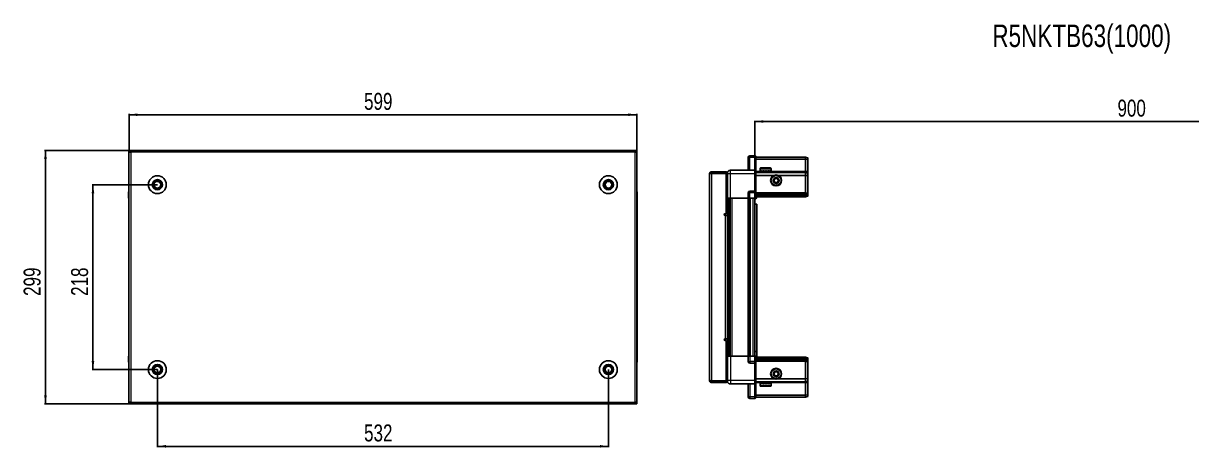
# Model space of a CAD drawing. Header units: millimetres. Extents: x 899 to 3483, y 184 to 1793.
# Drawn here: x 899 to 2277, y 1293 to 1793 of the extents above; entities that cross this region are included whole.
import ezdxf

# ---------------------------------------------------------------- set-up
doc = ezdxf.new("R2010")
doc.units = ezdxf.units.MM
doc.layers.add('FORMAT', color=7, linetype='Continuous')
doc.styles.add('SLDTEXTSTYLE0', font='TXT', dxfattribs={"width": 0.75})
doc.dimstyles.new('SLDDIMSTYLE0', dxfattribs={"dimtxt": 20, "dimasz": 10, "dimexe": 0, "dimexo": 0.0625, "dimgap": 5, "dimtad": 2, "dimdec": 1, "dimrnd": 1e-09, "dimzin": 12, "dimdsep": 46, "dimtxsty": 'SLDTEXTSTYLE0', "dimsah": 1, "dimcen": 0.09, "dimadec": 0, "dimazin": 3, "dimtfac": 1, "dimtofl": 0, "dimtmove": 0, "dimatfit": 3, "dimfxl": 0, "dimfrac": 2, "dimtolj": 1, "dimtzin": 12, "dimarcsym": 0})

# ---------------------------------------------------------------- blocks, each defined once
blk = doc.blocks.new('_D')
at = {"layer": 'FORMAT'}
for p, q in [((1024, 1643.4), (924.5, 1643.4)), ((925.5, 1344.4), (925.5, 1643.4)), ((1024, 1344.4), (924.5, 1344.4))]:
    blk.add_line(p, q, dxfattribs=at)
for points in [[(925.5, 1643.4), (923.9, 1633.4), (927, 1633.4)], [(925.5, 1344.4), (927, 1354.4), (923.9, 1354.4)]]:
    blk.add_solid(points, dxfattribs=at)
at = {"layer": 'FORMAT', "insert": (899.7, 1471.8), "char_height": 20, "attachment_point": 1, "rotation": 90, "style": 'SLDTEXTSTYLE0'}
blk.add_mtext('299', dxfattribs=at)
blk = doc.blocks.new('_D_1')
at = {"layer": 'FORMAT'}
for p, q in [((1024, 1643.4), (1024, 1686.4)), ((1623, 1685.4), (1024, 1685.4)), ((1623, 1643.4), (1623, 1686.4))]:
    blk.add_line(p, q, dxfattribs=at)
for points in [[(1024, 1685.4), (1034, 1683.9), (1034, 1687)], [(1623, 1685.4), (1613, 1687), (1613, 1683.9)]]:
    blk.add_solid(points, dxfattribs=at)
at = {"layer": 'FORMAT', "insert": (1301.3, 1711.2), "char_height": 20, "attachment_point": 1, "style": 'SLDTEXTSTYLE0'}
blk.add_mtext('599', dxfattribs=at)
blk = doc.blocks.new('_D_2')
at = {"layer": 'FORMAT'}
for p, q in [((1057.5, 1384.9), (1057.5, 1293.4)), ((1589.5, 1384.9), (1589.5, 1293.4)), ((1057.5, 1294.4), (1589.5, 1294.4))]:
    blk.add_line(p, q, dxfattribs=at)
for points in [[(1057.5, 1294.4), (1067.5, 1292.9), (1067.5, 1296)], [(1589.5, 1294.4), (1579.5, 1296), (1579.5, 1292.9)]]:
    blk.add_solid(points, dxfattribs=at)
at = {"layer": 'FORMAT', "insert": (1301.3, 1320.2), "char_height": 20, "attachment_point": 1, "style": 'SLDTEXTSTYLE0'}
blk.add_mtext('532', dxfattribs=at)
blk = doc.blocks.new('_D_3')
at = {"layer": 'FORMAT'}
for p, q in [((1057.5, 1602.9), (980.5, 1602.9)), ((981.5, 1602.9), (981.5, 1384.9)), ((1057.5, 1384.9), (980.5, 1384.9))]:
    blk.add_line(p, q, dxfattribs=at)
for points in [[(981.5, 1602.9), (979.9, 1592.9), (983, 1592.9)], [(981.5, 1384.9), (983, 1394.9), (979.9, 1394.9)]]:
    blk.add_solid(points, dxfattribs=at)
at = {"layer": 'FORMAT', "insert": (955.7, 1471.8), "char_height": 20, "attachment_point": 1, "rotation": 90, "style": 'SLDTEXTSTYLE0'}
blk.add_mtext('218', dxfattribs=at)
blk = doc.blocks.new('_D_4')
at = {"layer": 'FORMAT'}
for p, q in [((1762.2, 1586.9), (1762.2, 1678.4)), ((1762.2, 1677.4), (2662.2, 1677.4)), ((2662.2, 1586.9), (2662.2, 1678.4))]:
    blk.add_line(p, q, dxfattribs=at)
for points in [[(1762.2, 1677.4), (1772.2, 1675.9), (1772.2, 1679)], [(2662.2, 1677.4), (2652.2, 1679), (2652.2, 1675.9)]]:
    blk.add_solid(points, dxfattribs=at)
at = {"layer": 'FORMAT', "insert": (2190, 1703.2), "char_height": 20, "attachment_point": 1, "style": 'SLDTEXTSTYLE0'}
blk.add_mtext('900', dxfattribs=at)

msp = doc.modelspace()

# ---------------------------------------------------------------- linework, layer by layer
at = {"color": 7, "linetype": 'Continuous', "lineweight": 25}
for p, q in [((1023.97, 1641.93), (1023.97, 1643.43)), ((1026.07, 1643.43), (1023.97, 1643.43)), ((1023.97, 1641.93), (1026.07, 1641.93)), ((1023.97, 1641.93), (1023.97, 1641.33)), ((1023.97, 1641.33), (1023.97, 1346.53)), ((1023.97, 1641.33), (1026.07, 1641.33)), ((1620.87, 1643.43), (1026.07, 1643.43)), ((1026.07, 1643.43), (1026.07, 1641.33)), ((1620.87, 1641.33), (1620.87, 1643.43)), ((1622.97, 1643.43), (1620.87, 1643.43)), ((1620.87, 1641.93), (1622.97, 1641.93)), ((1620.87, 1641.33), (1622.97, 1641.33)), ((1622.97, 1641.93), (1622.97, 1643.43)), ((1622.97, 1641.33), (1622.97, 1641.93)), ((1622.97, 1346.53), (1622.97, 1641.33)), ((1754.35, 1634.93), (1754.35, 1619.93)), ((1762.35, 1636.93), (1756.35, 1636.93)), ((1762.35, 1636.93), (1762.68, 1636.93)), ((1762.35, 1636.93), (1762.35, 1634.93)), ((1762.35, 1620.13), (1762.35, 1634.93)), ((1762.35, 1620.13), (1762.35, 1634.93)), ((1763.55, 1636.43), (1762.68, 1636.93)), ((1763.55, 1634.93), (1763.55, 1636.43)), ((1821.85, 1635.43), (1763.55, 1635.43)), ((1763.55, 1634.93), (1763.55, 1620.13)), ((1821.85, 1632.93), (1763.55, 1632.93)), ((1821.85, 1635.43), (1821.85, 1632.93)), ((1824.85, 1634.63), (1821.85, 1635.43)), ((1821.85, 1632.93), (1821.85, 1618.43)), ((1824.85, 1632.78), (1821.85, 1632.93)), ((1824.85, 1632.78), (1824.85, 1634.63)), ((1824.85, 1618.43), (1824.85, 1632.78)), ((1710.35, 1616.08), (1708.85, 1616.08)), ((1708.85, 1615.58), (1708.85, 1616.08)), ((1708.85, 1372.28), (1708.85, 1615.58)), ((1710.95, 1616.68), (1710.95, 1618.18)), ((1710.95, 1618.18), (1711.85, 1618.18)), ((1710.95, 1616.68), (1711.85, 1616.68)), ((1710.95, 1616.18), (1728.35, 1616.18)), ((1711.85, 1616.68), (1711.85, 1618.18)), ((1711.85, 1618.18), (1728.35, 1618.18)), ((1711.85, 1616.68), (1728.35, 1616.68)), ((1728.35, 1616.68), (1728.35, 1618.18)), ((1729.85, 1616.18), (1728.35, 1616.18)), ((1728.35, 1616.18), (1728.35, 1568.68)), ((1729.85, 1615.93), (1729.85, 1586.93)), ((1762.35, 1619.93), (1733.35, 1619.93)), ((1762.35, 1619.93), (1762.35, 1620.13)), ((1762.35, 1619.93), (1763.55, 1619.93)), ((1762.35, 1615.93), (1762.35, 1619.93)), ((1762.35, 1595.63), (1762.35, 1615.93)), ((1763.55, 1620.13), (1763.55, 1619.93)), ((1763.55, 1619.93), (1763.55, 1615.93)), ((1821.85, 1617.43), (1763.55, 1617.43)), ((1763.55, 1615.93), (1763.55, 1595.63)), ((1784.85, 1613.93), (1763.55, 1613.93)), ((1768.35, 1621.83), (1768.35, 1619.43)), ((1768.35, 1619.43), (1768.35, 1618.93)), ((1768.35, 1618.93), (1768.48, 1618.93)), ((1768.67, 1619.43), (1768.48, 1619.43)), ((1768.48, 1619.43), (1768.48, 1618.93)), ((1768.48, 1618.93), (1768.67, 1618.93)), ((1768.67, 1619.43), (1768.67, 1618.93)), ((1768.67, 1618.93), (1769.2, 1618.93)), ((1769.15, 1622.63), (1776.32, 1622.63)), ((1769.6, 1619.43), (1769.2, 1619.43)), ((1769.2, 1619.43), (1769.2, 1618.93)), ((1769.2, 1618.93), (1769.6, 1618.93)), ((1769.6, 1619.43), (1769.6, 1618.93)), ((1769.6, 1618.93), (1770.47, 1618.93)), ((1770.45, 1618.93), (1770.45, 1618.83)), ((1770.45, 1618.83), (1779.25, 1618.83)), ((1771.04, 1619.43), (1770.47, 1619.43)), ((1770.47, 1619.43), (1770.47, 1618.93)), ((1770.47, 1618.93), (1771.04, 1618.93)), ((1770.85, 1618.43), (1771.54, 1617.95)), ((1770.85, 1618.43), (1775.88, 1618.43)), ((1771.54, 1617.95), (1770.85, 1617.47)), ((1770.85, 1617.47), (1770.85, 1617.43)), ((1770.85, 1617.47), (1775.88, 1617.47)), ((1771.04, 1619.43), (1771.04, 1618.93)), ((1771.04, 1618.93), (1772.17, 1618.93)), ((1771.54, 1617.95), (1775.7, 1617.95)), ((1772.86, 1619.43), (1772.17, 1619.43)), ((1772.17, 1619.43), (1772.17, 1618.93)), ((1772.17, 1618.93), (1772.86, 1618.93)), ((1772.86, 1619.43), (1772.86, 1618.93)), ((1772.86, 1618.93), (1774.13, 1618.93)), ((1774.87, 1619.43), (1774.13, 1619.43)), ((1774.13, 1619.43), (1774.13, 1618.93)), ((1774.13, 1618.93), (1774.36, 1618.93)), ((1774.36, 1619.43), (1774.36, 1618.93)), ((1774.86, 1619.43), (1774.86, 1618.93)), ((1774.86, 1618.93), (1774.87, 1618.93)), ((1774.87, 1619.43), (1774.87, 1618.93)), ((1774.87, 1618.93), (1776.16, 1618.93)), ((1775.7, 1617.95), (1778.16, 1617.95)), ((1775.88, 1618.43), (1778.85, 1618.43)), ((1775.88, 1617.47), (1778.85, 1617.47)), ((1776.88, 1619.43), (1776.16, 1619.43)), ((1776.16, 1619.43), (1776.16, 1618.93)), ((1776.22, 1619.43), (1776.22, 1618.93)), ((1776.22, 1618.93), (1776.88, 1618.93)), ((1776.32, 1622.63), (1780.55, 1622.63)), ((1776.88, 1619.43), (1776.88, 1618.93)), ((1776.88, 1618.93), (1778.07, 1618.93)), ((1778.69, 1619.43), (1778.07, 1619.43)), ((1778.07, 1619.43), (1778.07, 1618.93)), ((1778.07, 1618.93), (1778.69, 1618.93)), ((1778.16, 1617.95), (1778.85, 1618.43)), ((1778.85, 1617.47), (1778.16, 1617.95)), ((1778.69, 1619.43), (1778.69, 1618.93)), ((1778.69, 1618.93), (1779.65, 1618.93)), ((1778.85, 1617.43), (1778.85, 1617.47)), ((1779.25, 1618.83), (1779.25, 1618.93)), ((1780.12, 1619.43), (1779.65, 1619.43)), ((1779.65, 1619.43), (1779.65, 1618.93)), ((1779.65, 1618.93), (1780.12, 1618.93)), ((1780.12, 1619.43), (1780.12, 1618.93)), ((1780.12, 1618.93), (1780.77, 1618.93)), ((1781.04, 1619.43), (1780.77, 1619.43)), ((1780.77, 1619.43), (1780.77, 1618.93)), ((1780.77, 1618.93), (1781.04, 1618.93)), ((1781.04, 1619.43), (1781.04, 1618.93)), ((1781.04, 1618.93), (1781.31, 1618.93)), ((1781.35, 1619.43), (1781.31, 1619.43)), ((1781.31, 1619.43), (1781.31, 1618.93)), ((1781.31, 1618.93), (1781.35, 1618.93)), ((1781.35, 1619.43), (1781.35, 1621.83)), ((1781.35, 1619.43), (1781.35, 1618.93)), ((1821.85, 1613.93), (1789.85, 1613.93)), ((1821.85, 1618.43), (1821.85, 1617.43)), ((1821.85, 1617.43), (1821.85, 1613.93)), ((1824.85, 1616.63), (1821.85, 1617.43)), ((1821.85, 1613.93), (1821.85, 1593.43)), ((1821.85, 1613.93), (1824.85, 1613.6)), ((1824.85, 1616.63), (1824.85, 1618.43)), ((1824.85, 1613.6), (1824.85, 1616.63)), ((1824.85, 1593.43), (1824.85, 1613.6)), ((1023.47, 1593.43), (1023.47, 1586.93)), ((1023.47, 1586.93), (1023.47, 1593.43)), ((1023.47, 1586.93), (1023.47, 1586.93)), ((1023.97, 1586.93), (1023.47, 1586.93)), ((1023.62, 1586.93), (1023.62, 1400.93)), ((1622.97, 1594.76), (1622.97, 1594.76)), ((1622.97, 1586.93), (1623.47, 1586.93)), ((1623.32, 1400.93), (1623.32, 1586.93)), ((1623.47, 1593.43), (1623.47, 1586.93)), ((1623.47, 1586.93), (1623.47, 1593.43)), ((1623.47, 1586.93), (1623.47, 1586.93)), ((1623.47, 1586.93), (1623.47, 1586.93)), ((1728.35, 1589.68), (1729.85, 1589.68)), ((1729.85, 1586.93), (1728.35, 1586.93)), ((1730.5, 1400.93), (1730.5, 1586.93)), ((1732.29, 1586.93), (1732.29, 1400.93)), ((1732.33, 1586.93), (1732.33, 1400.93)), ((1754.35, 1586.93), (1733.35, 1586.93)), ((1754.35, 1593.43), (1754.35, 1586.93)), ((1754.35, 1586.93), (1756.35, 1586.93)), ((1755, 1400.93), (1755, 1586.93)), ((1762.35, 1595.43), (1756.35, 1595.43)), ((1762.35, 1586.93), (1756.35, 1586.93)), ((1762.2, 1400.93), (1762.2, 1586.93)), ((1762.35, 1595.43), (1762.35, 1595.63)), ((1762.35, 1595.43), (1762.35, 1593.43)), ((1762.35, 1595.43), (1763.55, 1595.43)), ((1762.35, 1586.93), (1762.35, 1593.43)), ((1762.35, 1586.93), (1762.35, 1593.43)), ((1762.35, 1586.93), (1762.68, 1586.93)), ((1762.35, 1586.93), (1762.35, 1586.93)), ((1762.68, 1586.93), (1762.68, 1593.43)), ((1763.55, 1586.93), (1762.68, 1586.93)), ((1762.68, 1586.93), (1762.68, 1586.93)), ((1763.55, 1595.63), (1763.55, 1595.43)), ((1763.55, 1594.76), (1763.55, 1595.43)), ((1763.55, 1594.76), (1763.55, 1586.93)), ((1821.85, 1592.43), (1763.55, 1592.43)), ((1821.85, 1591.43), (1763.55, 1591.43)), ((1821.85, 1589.93), (1763.55, 1589.93)), ((1821.85, 1588.43), (1763.55, 1588.43)), ((1821.85, 1593.43), (1821.85, 1592.43)), ((1821.85, 1592.43), (1821.85, 1591.43)), ((1821.85, 1592.43), (1824.85, 1591.63)), ((1821.85, 1591.43), (1821.85, 1589.93)), ((1821.85, 1591.43), (1824.85, 1590.89)), ((1821.85, 1589.93), (1824.85, 1590.39)), ((1821.85, 1589.93), (1821.85, 1588.43)), ((1821.85, 1588.43), (1824.85, 1589.24)), ((1824.85, 1591.63), (1824.85, 1593.43)), ((1824.85, 1590.89), (1824.85, 1591.63)), ((1824.85, 1590.39), (1824.85, 1590.89)), ((1824.85, 1589.24), (1824.85, 1590.39)), ((1762.2, 1579.93), (1764.7, 1579.93)), ((1764.7, 1579.93), (1764.7, 1406.43)), ((1728.35, 1568.68), (1727, 1568.68)), ((1727, 1566.68), (1727.75, 1566.68)), ((1727.75, 1566.68), (1729.85, 1566.68)), ((1729.85, 1566.68), (1729.85, 1421.18)), ((1727.75, 1421.18), (1727, 1421.18)), ((1729.85, 1421.18), (1727.75, 1421.18)), ((1727, 1419.18), (1728.35, 1419.18)), ((1728.35, 1419.18), (1728.35, 1371.68)), ((1764.7, 1406.43), (1762.2, 1406.43)), ((1764.7, 1406.43), (1764.7, 1399.43)), ((1023.47, 1394.43), (1023.47, 1400.93)), ((1023.47, 1400.93), (1023.47, 1400.93)), ((1023.47, 1400.93), (1023.47, 1400.93)), ((1023.47, 1400.93), (1023.47, 1394.43)), ((1023.97, 1400.93), (1023.47, 1400.93)), ((1023.97, 1393.11), (1023.97, 1393.11)), ((1622.97, 1400.93), (1623.47, 1400.93)), ((1623.47, 1400.93), (1623.47, 1400.93)), ((1623.47, 1394.43), (1623.47, 1400.93)), ((1623.47, 1400.93), (1623.47, 1394.43)), ((1729.85, 1400.93), (1728.35, 1400.93)), ((1729.85, 1398.18), (1728.35, 1398.18)), ((1729.85, 1371.93), (1729.85, 1400.93)), ((1754.35, 1400.93), (1733.35, 1400.93)), ((1754.35, 1394.43), (1754.35, 1400.93)), ((1754.35, 1400.93), (1756.35, 1400.93)), ((1762.35, 1400.93), (1756.35, 1400.93)), ((1762.35, 1392.43), (1756.35, 1392.43)), ((1762.35, 1394.43), (1762.35, 1400.93)), ((1762.35, 1400.93), (1762.68, 1400.93)), ((1762.35, 1394.43), (1762.35, 1392.43)), ((1762.35, 1394.43), (1762.35, 1392.43)), ((1762.35, 1392.43), (1763.55, 1392.43)), ((1762.35, 1392.23), (1762.35, 1392.43)), ((1762.35, 1371.93), (1762.35, 1392.23)), ((1762.68, 1394.43), (1762.68, 1400.93)), ((1762.68, 1400.93), (1763.55, 1400.93)), ((1763.55, 1400.93), (1763.55, 1393.11)), ((1821.85, 1399.43), (1763.55, 1399.43)), ((1821.85, 1397.93), (1763.55, 1397.93)), ((1821.85, 1396.43), (1763.55, 1396.43)), ((1821.85, 1395.43), (1763.55, 1395.43)), ((1763.55, 1392.43), (1763.55, 1393.11)), ((1763.55, 1392.43), (1763.55, 1392.23)), ((1763.55, 1392.23), (1763.55, 1371.93)), ((1821.85, 1397.93), (1821.85, 1399.43)), ((1821.85, 1399.43), (1824.85, 1398.63)), ((1821.85, 1396.43), (1821.85, 1397.93)), ((1821.85, 1397.93), (1824.85, 1397.48)), ((1821.85, 1396.43), (1824.85, 1396.98)), ((1821.85, 1395.43), (1821.85, 1396.43)), ((1821.85, 1395.43), (1824.85, 1396.24)), ((1821.85, 1394.43), (1821.85, 1395.43)), ((1821.85, 1373.93), (1821.85, 1394.43)), ((1824.85, 1398.63), (1824.85, 1397.48)), ((1824.85, 1397.48), (1824.85, 1396.98)), ((1824.85, 1396.98), (1824.85, 1396.24)), ((1824.85, 1396.24), (1824.85, 1394.43)), ((1824.85, 1394.43), (1824.85, 1374.27)), ((1708.85, 1371.78), (1708.85, 1372.28)), ((1710.35, 1371.78), (1708.85, 1371.78)), ((1728.35, 1371.68), (1710.95, 1371.68)), ((1710.95, 1371.18), (1710.95, 1369.68)), ((1710.95, 1371.18), (1711.85, 1371.18)), ((1710.95, 1369.68), (1711.85, 1369.68)), ((1711.85, 1371.18), (1711.85, 1369.68)), ((1728.35, 1371.18), (1711.85, 1371.18)), ((1728.35, 1369.68), (1711.85, 1369.68)), ((1728.35, 1371.68), (1729.85, 1371.68)), ((1728.35, 1371.18), (1728.35, 1369.68)), ((1762.35, 1367.93), (1733.35, 1367.93)), ((1754.35, 1352.93), (1754.35, 1367.93)), ((1762.35, 1367.93), (1762.35, 1371.93)), ((1762.35, 1367.93), (1763.55, 1367.93)), ((1762.35, 1367.73), (1762.35, 1367.93)), ((1762.35, 1352.93), (1762.35, 1367.73)), ((1784.85, 1373.93), (1763.55, 1373.93)), ((1763.55, 1371.93), (1763.55, 1367.93)), ((1821.85, 1370.43), (1763.55, 1370.43)), ((1763.55, 1367.93), (1763.55, 1367.73)), ((1763.55, 1367.73), (1763.55, 1352.93)), ((1768.35, 1368.93), (1768.35, 1366.03)), ((1768.44, 1368.93), (1768.35, 1368.93)), ((1768.44, 1368.43), (1768.44, 1368.93)), ((1768.61, 1368.93), (1768.44, 1368.93)), ((1768.44, 1368.43), (1768.61, 1368.43)), ((1768.61, 1368.43), (1768.61, 1368.93)), ((1769.1, 1368.93), (1768.61, 1368.93)), ((1769.1, 1368.43), (1769.1, 1368.93)), ((1769.48, 1368.93), (1769.1, 1368.93)), ((1769.1, 1368.43), (1769.48, 1368.43)), ((1769.3, 1365.23), (1769.15, 1365.23)), ((1780.55, 1365.23), (1769.3, 1365.23)), ((1769.48, 1368.43), (1769.48, 1368.93)), ((1770.32, 1368.93), (1769.48, 1368.93)), ((1770.32, 1368.43), (1770.32, 1368.93)), ((1770.88, 1368.93), (1770.32, 1368.93)), ((1770.32, 1368.43), (1770.88, 1368.43)), ((1770.45, 1369.03), (1770.45, 1368.93)), ((1775.85, 1369.03), (1770.45, 1369.03)), ((1770.85, 1370.43), (1770.85, 1370.4)), ((1770.85, 1370.4), (1771.54, 1369.92)), ((1770.95, 1370.4), (1770.85, 1370.4)), ((1771.54, 1369.92), (1770.85, 1369.43)), ((1770.95, 1369.43), (1770.85, 1369.43)), ((1770.88, 1368.43), (1770.88, 1368.93)), ((1771.98, 1368.93), (1770.88, 1368.93)), ((1778.85, 1370.4), (1770.95, 1370.4)), ((1778.85, 1369.43), (1770.95, 1369.43)), ((1771.62, 1369.92), (1771.54, 1369.92)), ((1778.16, 1369.92), (1771.62, 1369.92)), ((1771.98, 1368.43), (1771.98, 1368.93)), ((1772.66, 1368.93), (1771.98, 1368.93)), ((1771.98, 1368.43), (1772.66, 1368.43)), ((1772.66, 1368.43), (1772.66, 1368.93)), ((1773.93, 1368.93), (1772.66, 1368.93)), ((1773.93, 1368.43), (1773.93, 1368.93)), ((1774.22, 1368.93), (1773.93, 1368.93)), ((1773.93, 1368.43), (1774.66, 1368.43)), ((1774.22, 1368.43), (1774.22, 1368.93)), ((1774.66, 1368.43), (1774.66, 1368.93)), ((1775.96, 1368.93), (1774.66, 1368.93)), ((1779.25, 1369.03), (1775.85, 1369.03)), ((1775.96, 1368.43), (1775.96, 1368.93)), ((1775.96, 1368.43), (1776.68, 1368.43)), ((1776.09, 1368.43), (1776.09, 1368.93)), ((1776.68, 1368.93), (1776.09, 1368.93)), ((1776.68, 1368.43), (1776.68, 1368.93)), ((1777.88, 1368.93), (1776.68, 1368.93)), ((1777.88, 1368.43), (1777.88, 1368.93)), ((1778.52, 1368.93), (1777.88, 1368.93)), ((1777.88, 1368.43), (1778.52, 1368.43)), ((1778.16, 1369.92), (1778.85, 1370.4)), ((1778.85, 1369.43), (1778.16, 1369.92)), ((1778.52, 1368.43), (1778.52, 1368.93)), ((1779.51, 1368.93), (1778.52, 1368.93)), ((1778.85, 1370.4), (1778.85, 1370.43)), ((1779.25, 1368.93), (1779.25, 1369.03)), ((1779.51, 1368.43), (1779.51, 1368.93)), ((1780, 1368.93), (1779.51, 1368.93)), ((1779.51, 1368.43), (1780, 1368.43)), ((1780, 1368.43), (1780, 1368.93)), ((1780.68, 1368.93), (1780, 1368.93)), ((1780.68, 1368.43), (1780.68, 1368.93)), ((1780.97, 1368.93), (1780.68, 1368.93)), ((1780.68, 1368.43), (1780.97, 1368.43)), ((1780.97, 1368.43), (1780.97, 1368.93)), ((1781.28, 1368.93), (1780.97, 1368.93)), ((1781.28, 1368.43), (1781.28, 1368.93)), ((1781.35, 1368.93), (1781.28, 1368.93)), ((1781.28, 1368.43), (1781.35, 1368.43)), ((1781.35, 1366.03), (1781.35, 1368.93)), ((1781.35, 1368.43), (1781.35, 1368.93)), ((1781.35, 1368.93), (1781.35, 1368.93)), ((1821.85, 1373.93), (1789.85, 1373.93)), ((1821.85, 1373.93), (1824.85, 1374.27)), ((1821.85, 1370.43), (1821.85, 1373.93)), ((1824.85, 1371.24), (1821.85, 1370.43)), ((1821.85, 1369.43), (1821.85, 1370.43)), ((1821.85, 1354.93), (1821.85, 1369.43)), ((1824.85, 1374.27), (1824.85, 1371.24)), ((1824.85, 1371.24), (1824.85, 1369.43)), ((1824.85, 1369.43), (1824.85, 1355.09)), ((1762.35, 1350.93), (1756.35, 1350.93)), ((1762.35, 1352.93), (1762.35, 1350.93)), ((1762.35, 1350.93), (1762.68, 1350.93)), ((1762.35, 1350.93), (1762.35, 1350.93)), ((1762.35, 1350.93), (1762.68, 1350.93)), ((1762.68, 1350.93), (1763.55, 1351.43)), ((1762.68, 1350.93), (1763.55, 1351.43)), ((1821.85, 1354.93), (1763.55, 1354.93)), ((1763.55, 1351.43), (1763.55, 1352.93)), ((1821.85, 1352.43), (1763.55, 1352.43)), ((1824.85, 1355.09), (1821.85, 1354.93)), ((1821.85, 1352.43), (1821.85, 1354.93)), ((1824.85, 1353.24), (1821.85, 1352.43)), ((1824.85, 1355.09), (1824.85, 1353.24)), ((1026.07, 1346.53), (1023.97, 1346.53)), ((1023.97, 1346.53), (1023.97, 1345.93)), ((1026.07, 1345.93), (1023.97, 1345.93)), ((1023.97, 1345.93), (1023.97, 1344.43)), ((1023.97, 1344.43), (1026.07, 1344.43)), ((1026.07, 1346.53), (1026.07, 1344.43)), ((1026.07, 1344.43), (1620.87, 1344.43)), ((1620.87, 1344.43), (1620.87, 1346.53)), ((1622.97, 1346.53), (1620.87, 1346.53)), ((1622.97, 1345.93), (1620.87, 1345.93)), ((1620.87, 1344.43), (1622.97, 1344.43)), ((1622.97, 1345.93), (1622.97, 1346.53)), ((1622.97, 1345.93), (1622.97, 1344.43))]:
    msp.add_line(p, q, dxfattribs=at)
at = {"color": 8, "linetype": 'Continuous', "lineweight": 18}
for p, q in [((1026.07, 1641.33), (1026.07, 1346.53)), ((1620.87, 1641.33), (1026.07, 1641.33)), ((1620.87, 1346.53), (1620.87, 1641.33)), ((1756.35, 1634.93), (1754.35, 1634.93)), ((1756.35, 1634.93), (1756.35, 1636.93)), ((1756.35, 1619.93), (1756.35, 1634.93)), ((1762.35, 1634.93), (1756.35, 1634.93)), ((1762.35, 1634.93), (1763.55, 1634.93)), ((1710.95, 1616.18), (1710.95, 1371.68)), ((1733.35, 1586.93), (1733.35, 1615.93)), ((1762.35, 1615.93), (1733.35, 1615.93)), ((1762.35, 1620.13), (1763.55, 1620.13)), ((1762.35, 1615.93), (1763.55, 1615.93)), ((1770.85, 1618.43), (1763.55, 1618.43)), ((1768.35, 1621.83), (1776.52, 1621.83)), ((1776.52, 1621.83), (1781.35, 1621.83)), ((1821.85, 1618.43), (1778.85, 1618.43)), ((1824.85, 1618.43), (1821.85, 1618.43)), ((1023.97, 1593.43), (1023.47, 1593.43)), ((1622.97, 1593.43), (1623.47, 1593.43)), ((1729.85, 1566.68), (1729.85, 1586.93)), ((1731.08, 1586.93), (1731.08, 1400.93)), ((1733.53, 1400.93), (1733.53, 1586.93)), ((1734.95, 1586.93), (1734.95, 1400.93)), ((1754.35, 1593.43), (1756.35, 1593.43)), ((1754.35, 1400.93), (1754.35, 1586.93)), ((1756.35, 1593.43), (1756.35, 1595.43)), ((1756.35, 1586.93), (1756.35, 1593.43)), ((1762.35, 1593.43), (1756.35, 1593.43)), ((1757, 1400.93), (1757, 1586.93)), ((1760.2, 1400.93), (1760.2, 1586.93)), ((1762.35, 1595.63), (1763.55, 1595.63)), ((1762.35, 1593.43), (1762.68, 1593.43)), ((1762.35, 1586.93), (1762.68, 1586.93)), ((1821.85, 1593.43), (1763.55, 1593.43)), ((1821.85, 1593.43), (1824.85, 1593.43)), ((1727.75, 1421.18), (1727.75, 1566.68)), ((1729.85, 1400.93), (1729.85, 1421.18)), ((1023.97, 1394.43), (1023.47, 1394.43)), ((1622.97, 1394.43), (1623.47, 1394.43)), ((1733.35, 1400.93), (1733.35, 1371.93)), ((1754.35, 1394.43), (1756.35, 1394.43)), ((1756.35, 1400.93), (1756.35, 1394.43)), ((1756.35, 1394.43), (1756.35, 1392.43)), ((1762.35, 1394.43), (1756.35, 1394.43)), ((1762.35, 1394.43), (1762.68, 1394.43)), ((1763.55, 1392.23), (1762.35, 1392.23)), ((1821.85, 1394.43), (1763.55, 1394.43)), ((1821.85, 1394.43), (1824.85, 1394.43)), ((1762.35, 1371.93), (1733.35, 1371.93)), ((1756.35, 1367.93), (1756.35, 1352.93)), ((1762.35, 1371.93), (1763.55, 1371.93)), ((1763.55, 1367.73), (1762.35, 1367.73)), ((1770.85, 1369.43), (1763.55, 1369.43)), ((1768.52, 1366.03), (1768.35, 1366.03)), ((1781.35, 1366.03), (1768.52, 1366.03)), ((1821.85, 1369.43), (1778.85, 1369.43)), ((1824.85, 1369.43), (1821.85, 1369.43)), ((1756.35, 1352.93), (1754.35, 1352.93)), ((1756.35, 1352.93), (1756.35, 1350.93)), ((1762.35, 1352.93), (1756.35, 1352.93)), ((1762.35, 1352.93), (1763.55, 1352.93)), ((1026.07, 1346.53), (1620.87, 1346.53))]:
    msp.add_line(p, q, dxfattribs=at)
at = {"color": 7, "linetype": 'Continuous', "lineweight": 25}
for centre, radius in [((1057.47, 1602.93), 10.5), ((1589.47, 1602.93), 10.5), ((1787.35, 1607.93), 6.5), ((1057.47, 1602.93), 6), ((1057.47, 1602.93), 3.9), ((1589.47, 1602.93), 6), ((1589.47, 1602.93), 3.9), ((1787.35, 1607.93), 3.46), ((1057.47, 1384.93), 10.5), ((1589.47, 1384.93), 10.5), ((1057.47, 1384.93), 6), ((1057.47, 1384.93), 3.9), ((1589.47, 1384.93), 6), ((1589.47, 1384.93), 3.9), ((1787.35, 1379.93), 6.5), ((1787.35, 1379.93), 3.46)]:
    msp.add_circle(centre, radius, dxfattribs=at)
at = {"color": 8, "linetype": 'Continuous', "lineweight": 18}
for centre in [(1787.35, 1607.93), (1787.35, 1379.93)]:
    msp.add_circle(centre, 5.7, dxfattribs=at)
at = {"color": 7, "linetype": 'Continuous', "lineweight": 25}
for centre, radius, start, end in [((1756.35, 1634.93), 2, 90, 180), ((1710.85, 1615.68), 0.5, 90, 117.52901), ((1728.25, 1616.08), 0.6, 9.59407, 90), ((1728.25, 1616.08), 2.1, 32.2369, 87.2706), ((1769.15, 1621.83), 0.8, 90, 180), ((1770.45, 1618.43), 0.4, 0, 90), ((1779.25, 1618.43), 0.4, 90, 180), ((1780.55, 1621.83), 0.8, 0, 90), ((1057.47, 1602.93), 4.62, 120, 180), ((1057.47, 1602.93), 4.62, 180, 240), ((1057.47, 1602.93), 4.62, 60, 120), ((1057.47, 1602.93), 4.62, 240, 300), ((1057.47, 1602.93), 4.62, 0, 60), ((1057.47, 1602.93), 4.62, 300, 0), ((1589.47, 1602.93), 4.62, 120, 180), ((1589.47, 1602.93), 4.62, 180, 240), ((1589.47, 1602.93), 4.62, 60, 120), ((1589.47, 1602.93), 4.62, 240, 300), ((1589.47, 1602.93), 4.62, 360, 60), ((1589.47, 1602.93), 4.62, 300, 360), ((1787.35, 1607.93), 2.5, 161.00659, 221.00659), ((1787.35, 1607.93), 2.5, 101.00659, 161.00659), ((1787.35, 1607.93), 2.5, 221.00659, 281.00659), ((1787.35, 1607.93), 2.5, 41.00659, 101.00659), ((1787.35, 1607.93), 2.5, 281.00659, 341.00659), ((1787.35, 1607.93), 2.5, 341.00659, 41.00659), ((1025.47, 1593.43), 2, 138.59038, 180), ((1621.47, 1593.43), 2, 0, 41.39416), ((1756.35, 1593.43), 2, 90, 180), ((1759.7, 1589.58), 5, 300, 346.70293), ((1727, 1567.68), 1, 90, 270), ((1727, 1420.18), 1, 90, 270), ((1025.47, 1394.43), 2, 180, 221.39416), ((1621.47, 1394.43), 2, 318.57492, 360), ((1621.47, 1394.43), 2, 318.59038, 0), ((1756.35, 1394.43), 2, 180, 270), ((1057.47, 1384.93), 4.62, 120, 180), ((1057.47, 1384.93), 4.62, 180, 240), ((1057.47, 1384.93), 4.62, 60, 120), ((1057.47, 1384.93), 4.62, 240, 300), ((1057.47, 1384.93), 4.62, 360, 60), ((1057.47, 1384.93), 4.62, 300, 360), ((1589.47, 1384.93), 4.62, 120, 180), ((1589.47, 1384.93), 4.62, 180, 240), ((1589.47, 1384.93), 4.62, 60, 120), ((1589.47, 1384.93), 4.62, 240, 300), ((1589.47, 1384.93), 4.62, 0, 60), ((1589.47, 1384.93), 4.62, 300, 0), ((1787.35, 1379.93), 2.5, 127.98423, 187.98423), ((1787.35, 1379.93), 2.5, 187.98423, 247.98423), ((1787.35, 1379.93), 2.5, 67.98423, 127.98423), ((1787.35, 1379.93), 2.5, 7.98423, 67.98423), ((1787.35, 1379.93), 2.5, 307.98423, 7.98423), ((1710.85, 1372.18), 0.5, 243.29122, 270), ((1728.25, 1371.78), 0.6, 270, 350.40593), ((1728.25, 1371.78), 2.1, 272.7294, 327.8305), ((1769.15, 1366.03), 0.8, 180, 270), ((1770.45, 1369.43), 0.4, 270, 0), ((1779.25, 1369.43), 0.4, 180, 270), ((1780.55, 1366.03), 0.8, 270, 360), ((1787.35, 1379.93), 2.5, 247.98423, 307.98423), ((1756.35, 1352.93), 2, 180, 270)]:
    msp.add_arc(centre, radius, start, end, dxfattribs=at)
for centre, start_param, end_param in [((1766.15, 1593.43), 2.4188584, 3.1415927), ((1766.15, 1394.43), 3.1415927, 3.8643269)]:
    msp.add_ellipse(centre, major_axis=(3.46, 0), ratio=0.5773503, start_param=start_param, end_param=end_param, dxfattribs=at)
for points, knots in [([(1710.95, 1618.18), (1710.69, 1618.16), (1710.2, 1618.11), (1709.56, 1617.71), (1709.09, 1617.15), (1708.87, 1616.57), (1708.86, 1616.21), (1708.85, 1616.08)], [0, 0, 0, 0, 0.2302553, 0.4485219, 0.6667858, 0.8850496, 1, 1, 1, 1]), ([(1708.85, 1615.58), (1708.87, 1615.63), (1708.93, 1615.72), (1709.32, 1615.85), (1709.88, 1615.98), (1710.46, 1616.09), (1710.82, 1616.16), (1710.95, 1616.18)], [0, 0, 0, 0, 0.23025534, 0.4485219, 0.6667858, 0.88504963, 1, 1, 1, 1]), ([(1733.35, 1619.93), (1732.91, 1619.89), (1732.23, 1619.82), (1731.42, 1619.38), (1730.86, 1618.93), (1730.4, 1618.37), (1729.97, 1617.55), (1729.89, 1616.87), (1729.85, 1616.43)], [0, 0, 0, 0, 0.2394568, 0.3683607, 0.5, 0.6316393, 0.7605432, 1, 1, 1, 1]), ([(1729.85, 1616.43), (1729.85, 1616.43), (1729.85, 1616.41), (1729.85, 1616.3), (1729.85, 1616.13), (1729.85, 1616), (1729.85, 1615.93)], [0, 0, 0, 0, 0.2493943, 0.5003335, 0.7501667, 1, 1, 1, 1]), ([(1052.85, 1602.93), (1053.18, 1603.51), (1053.75, 1604.49), (1054.57, 1605.91), (1054.98, 1606.62), (1055.16, 1606.93)], [0, 0, 0, 0, 0.4391308, 0.7513783, 1, 1, 1, 1]), ([(1055.16, 1598.93), (1054.83, 1599.51), (1054.26, 1600.49), (1053.44, 1601.91), (1053.03, 1602.62), (1052.85, 1602.93)], [0, 0, 0, 0, 0.4391308, 0.7513783, 1, 1, 1, 1]), ([(1055.16, 1606.93), (1055.36, 1606.93), (1056.07, 1606.93), (1057.37, 1606.93), (1058.76, 1606.93), (1059.51, 1606.93), (1059.78, 1606.93)], [0, 0, 0, 0, 0.1393293, 0.4852696, 0.8163565, 1, 1, 1, 1]), ([(1059.78, 1598.93), (1059.51, 1598.93), (1058.76, 1598.93), (1057.37, 1598.93), (1056.07, 1598.93), (1055.36, 1598.93), (1055.16, 1598.93)], [0, 0, 0, 0, 0.1836435, 0.5147304, 0.8606707, 1, 1, 1, 1]), ([(1059.78, 1606.93), (1060.11, 1606.36), (1060.68, 1605.38), (1061.5, 1603.96), (1061.91, 1603.25), (1062.09, 1602.93)], [0, 0, 0, 0, 0.4391308, 0.7513783, 1, 1, 1, 1]), ([(1062.09, 1602.93), (1061.76, 1602.36), (1061.19, 1601.38), (1060.37, 1599.96), (1059.96, 1599.25), (1059.78, 1598.93)], [0, 0, 0, 0, 0.4391308, 0.7513783, 1, 1, 1, 1]), ([(1584.85, 1602.93), (1585.18, 1603.51), (1585.75, 1604.49), (1586.57, 1605.91), (1586.98, 1606.62), (1587.16, 1606.93)], [0, 0, 0, 0, 0.4391308, 0.7513783, 1, 1, 1, 1]), ([(1587.16, 1598.93), (1586.83, 1599.51), (1586.26, 1600.49), (1585.44, 1601.91), (1585.03, 1602.62), (1584.85, 1602.93)], [0, 0, 0, 0, 0.4391308, 0.7513783, 1, 1, 1, 1]), ([(1587.16, 1606.93), (1587.36, 1606.93), (1588.07, 1606.93), (1589.37, 1606.93), (1590.76, 1606.93), (1591.51, 1606.93), (1591.78, 1606.93)], [0, 0, 0, 0, 0.1393293, 0.4852696, 0.8163565, 1, 1, 1, 1]), ([(1591.78, 1598.93), (1591.51, 1598.93), (1590.76, 1598.93), (1589.37, 1598.93), (1588.07, 1598.93), (1587.36, 1598.93), (1587.16, 1598.93)], [0, 0, 0, 0, 0.1836435, 0.5147304, 0.8606707, 1, 1, 1, 1]), ([(1591.78, 1606.93), (1592.11, 1606.36), (1592.68, 1605.38), (1593.5, 1603.96), (1593.91, 1603.25), (1594.09, 1602.93)], [0, 0, 0, 0, 0.4391308, 0.7513783, 1, 1, 1, 1]), ([(1594.09, 1602.93), (1593.76, 1602.36), (1593.19, 1601.38), (1592.37, 1599.96), (1591.96, 1599.25), (1591.78, 1598.93)], [0, 0, 0, 0, 0.4391308, 0.7513783, 1, 1, 1, 1]), ([(1784.51, 1607.38), (1784.68, 1607.87), (1785, 1608.78), (1785.31, 1609.69), (1785.45, 1610.11)], [0, 0, 0, 0, 0.5346859, 1, 1, 1, 1]), ([(1786.41, 1605.2), (1786.18, 1605.46), (1785.64, 1606.09), (1784.99, 1606.84), (1784.6, 1607.29), (1784.51, 1607.38)], [0, 0, 0, 0, 0.3629006, 0.8668753, 1, 1, 1, 1]), ([(1785.45, 1610.11), (1785.96, 1610.21), (1786.91, 1610.4), (1787.85, 1610.58), (1788.29, 1610.66)], [0, 0, 0, 0, 0.5346859, 1, 1, 1, 1]), ([(1789.24, 1605.76), (1788.74, 1605.66), (1787.79, 1605.47), (1786.85, 1605.29), (1786.41, 1605.2)], [0, 0, 0, 0, 0.5346859, 1, 1, 1, 1]), ([(1788.29, 1610.66), (1788.37, 1610.57), (1788.76, 1610.12), (1789.42, 1609.37), (1789.96, 1608.75), (1790.18, 1608.49)], [0, 0, 0, 0, 0.1331247, 0.6370994, 1, 1, 1, 1]), ([(1790.18, 1608.49), (1790.01, 1608), (1789.7, 1607.09), (1789.39, 1606.18), (1789.24, 1605.76)], [0, 0, 0, 0, 0.5346859, 1, 1, 1, 1]), ([(1729.85, 1586.93), (1729.89, 1586.93), (1729.96, 1586.93), (1730.57, 1586.93), (1731.46, 1586.93), (1732.44, 1586.93), (1733.09, 1586.93), (1733.35, 1586.93)], [0, 0, 0, 0, 0.2146939, 0.4293877, 0.6440816, 0.8587754, 1, 1, 1, 1]), ([(1729.85, 1400.93), (1729.89, 1400.93), (1729.96, 1400.93), (1730.57, 1400.93), (1731.46, 1400.93), (1732.44, 1400.93), (1733.09, 1400.93), (1733.35, 1400.93)], [0, 0, 0, 0, 0.2146939, 0.4293877, 0.6440816, 0.8587754, 1, 1, 1, 1]), ([(1052.85, 1384.93), (1053.18, 1385.51), (1053.75, 1386.49), (1054.57, 1387.91), (1054.98, 1388.62), (1055.16, 1388.93)], [0, 0, 0, 0, 0.4391308, 0.7513783, 1, 1, 1, 1]), ([(1055.16, 1380.93), (1054.83, 1381.51), (1054.26, 1382.49), (1053.44, 1383.91), (1053.03, 1384.62), (1052.85, 1384.93)], [0, 0, 0, 0, 0.4391308, 0.7513783, 1, 1, 1, 1]), ([(1055.16, 1388.93), (1055.36, 1388.93), (1056.07, 1388.93), (1057.37, 1388.93), (1058.76, 1388.93), (1059.51, 1388.93), (1059.78, 1388.93)], [0, 0, 0, 0, 0.1393293, 0.4852696, 0.8163565, 1, 1, 1, 1]), ([(1059.78, 1380.93), (1059.51, 1380.93), (1058.76, 1380.93), (1057.37, 1380.93), (1056.07, 1380.93), (1055.36, 1380.93), (1055.16, 1380.93)], [0, 0, 0, 0, 0.1836435, 0.5147304, 0.8606707, 1, 1, 1, 1]), ([(1059.78, 1388.93), (1060.11, 1388.36), (1060.68, 1387.38), (1061.5, 1385.96), (1061.91, 1385.25), (1062.09, 1384.93)], [0, 0, 0, 0, 0.4391308, 0.7513783, 1, 1, 1, 1]), ([(1062.09, 1384.93), (1061.76, 1384.36), (1061.19, 1383.38), (1060.37, 1381.96), (1059.96, 1381.25), (1059.78, 1380.93)], [0, 0, 0, 0, 0.4391308, 0.7513783, 1, 1, 1, 1]), ([(1584.85, 1384.93), (1585.18, 1385.51), (1585.75, 1386.49), (1586.57, 1387.91), (1586.98, 1388.62), (1587.16, 1388.93)], [0, 0, 0, 0, 0.4391308, 0.7513783, 1, 1, 1, 1]), ([(1587.16, 1380.93), (1586.83, 1381.51), (1586.26, 1382.49), (1585.44, 1383.91), (1585.03, 1384.62), (1584.85, 1384.93)], [0, 0, 0, 0, 0.4391308, 0.7513783, 1, 1, 1, 1]), ([(1587.16, 1388.93), (1587.36, 1388.93), (1588.07, 1388.93), (1589.37, 1388.93), (1590.76, 1388.93), (1591.51, 1388.93), (1591.78, 1388.93)], [0, 0, 0, 0, 0.1393293, 0.4852696, 0.8163565, 1, 1, 1, 1]), ([(1591.78, 1380.93), (1591.51, 1380.93), (1590.76, 1380.93), (1589.37, 1380.93), (1588.07, 1380.93), (1587.36, 1380.93), (1587.16, 1380.93)], [0, 0, 0, 0, 0.1836435, 0.5147304, 0.8606707, 1, 1, 1, 1]), ([(1591.78, 1388.93), (1592.11, 1388.36), (1592.68, 1387.38), (1593.5, 1385.96), (1593.91, 1385.25), (1594.09, 1384.93)], [0, 0, 0, 0, 0.4391308, 0.7513783, 1, 1, 1, 1]), ([(1594.09, 1384.93), (1593.76, 1384.36), (1593.19, 1383.38), (1592.37, 1381.96), (1591.96, 1381.25), (1591.78, 1380.93)], [0, 0, 0, 0, 0.4391308, 0.7513783, 1, 1, 1, 1]), ([(1784.67, 1381.02), (1785.08, 1381.33), (1785.84, 1381.93), (1786.6, 1382.52), (1786.95, 1382.79)], [0, 0, 0, 0, 0.53468586, 1, 1, 1, 1]), ([(1785.07, 1378.16), (1785.06, 1378.28), (1784.97, 1378.87), (1784.83, 1379.86), (1784.72, 1380.67), (1784.67, 1381.02)], [0, 0, 0, 0, 0.1331247, 0.6370994, 1, 1, 1, 1]), ([(1787.75, 1377.08), (1787.27, 1377.27), (1786.38, 1377.63), (1785.49, 1377.99), (1785.07, 1378.16)], [0, 0, 0, 0, 0.5346859, 1, 1, 1, 1]), ([(1786.95, 1382.79), (1787.43, 1382.6), (1788.32, 1382.24), (1789.21, 1381.88), (1789.62, 1381.71)], [0, 0, 0, 0, 0.5346859, 1, 1, 1, 1]), ([(1790.02, 1378.85), (1789.62, 1378.53), (1788.86, 1377.94), (1788.1, 1377.35), (1787.75, 1377.08)], [0, 0, 0, 0, 0.53468586, 1, 1, 1, 1]), ([(1789.62, 1381.71), (1789.67, 1381.37), (1789.79, 1380.55), (1789.92, 1379.57), (1790.01, 1378.98), (1790.02, 1378.85)], [0, 0, 0, 0, 0.3629006, 0.8668753, 1, 1, 1, 1]), ([(1710.95, 1371.68), (1710.69, 1371.73), (1710.2, 1371.82), (1709.56, 1371.95), (1709.09, 1372.08), (1708.87, 1372.19), (1708.86, 1372.26), (1708.85, 1372.28)], [0, 0, 0, 0, 0.2302553, 0.4485219, 0.6667858, 0.8850496, 1, 1, 1, 1]), ([(1708.85, 1371.78), (1708.87, 1371.53), (1708.93, 1371.04), (1709.32, 1370.4), (1709.88, 1369.93), (1710.46, 1369.71), (1710.82, 1369.69), (1710.95, 1369.68)], [0, 0, 0, 0, 0.2302553, 0.4485219, 0.6667858, 0.8850496, 1, 1, 1, 1]), ([(1729.85, 1371.43), (1729.85, 1371.44), (1729.85, 1371.45), (1729.85, 1371.57), (1729.85, 1371.74), (1729.85, 1371.87), (1729.85, 1371.93)], [0, 0, 0, 0, 0.2493943, 0.5003335, 0.7501667, 1, 1, 1, 1]), ([(1733.35, 1367.93), (1732.91, 1367.98), (1732.23, 1368.05), (1731.42, 1368.49), (1730.86, 1368.94), (1730.4, 1369.5), (1729.97, 1370.32), (1729.89, 1370.99), (1729.85, 1371.43)], [0, 0, 0, 0, 0.23945684, 0.36836066, 0.5, 0.63163934, 0.76054316, 1, 1, 1, 1])]:
    msp.add_open_spline(points, degree=3, knots=knots, dxfattribs=at)
for points in [[(1710.95, 1616.68), (1710.87, 1616.67), (1710.71, 1616.66), (1710.51, 1616.52), (1710.38, 1616.32), (1710.36, 1616.16), (1710.35, 1616.08)], [(1710.35, 1371.78), (1710.36, 1371.71), (1710.38, 1371.55), (1710.51, 1371.35), (1710.71, 1371.21), (1710.87, 1371.19), (1710.95, 1371.18)]]:
    msp.add_open_spline(points, degree=3, dxfattribs=at)
at = {"color": 8, "linetype": 'Continuous', "lineweight": 18}
for points in [[(1733.35, 1615.93), (1732.91, 1615.93), (1732.23, 1615.93), (1731.42, 1615.93), (1730.86, 1615.93), (1730.4, 1615.93), (1729.97, 1615.93), (1729.89, 1615.93), (1729.85, 1615.93)], [(1733.35, 1371.93), (1732.91, 1371.93), (1732.23, 1371.93), (1731.42, 1371.93), (1730.86, 1371.93), (1730.4, 1371.93), (1729.97, 1371.93), (1729.89, 1371.93), (1729.85, 1371.93)]]:
    msp.add_open_spline(points, degree=3, knots=[0, 0, 0, 0, 0.2394568, 0.3683607, 0.5, 0.6316393, 0.7605432, 1, 1, 1, 1], dxfattribs=at)
for points in [[(1733.35, 1615.93), (1733.35, 1616.46), (1733.35, 1617.51), (1733.35, 1618.83), (1733.35, 1619.75), (1733.35, 1619.87), (1733.35, 1619.93)], [(1733.35, 1371.93), (1733.35, 1371.41), (1733.35, 1370.36), (1733.35, 1369.04), (1733.35, 1368.11), (1733.35, 1367.99), (1733.35, 1367.93)]]:
    msp.add_open_spline(points, degree=3, dxfattribs=at)

# ---------------------------------------------------------------- texts
at = {"layer": 'FORMAT', "insert": (2042.37, 1791.75), "char_height": 26.4583, "attachment_point": 1, "style": 'SLDTEXTSTYLE0'}
msp.add_mtext('R5NKTB63(1000)', dxfattribs=at)

# ---------------------------------------------------------------- dimensions: what is measured, and where the dimension line sits
at = {"layer": 'FORMAT'}
for base, p1, p2, picture, middle in [((1023.97, 1685.43), (1622.97, 1643.43), (1023.97, 1643.43), '_D_1', (1323.47, 1685.43)), ((1589.47, 1294.43), (1057.47, 1384.93), (1589.47, 1384.93), '_D_2', (1323.47, 1294.43))]:
    dim = msp.add_linear_dim(base=base, p1=p1, p2=p2, dimstyle='SLDDIMSTYLE0', dxfattribs=at)
    dim.commit()
    dim.dimension.update_dxf_attribs({"geometry": picture, "text_midpoint": middle, "dimtype": 160})
for base, p1, p2, angle, picture, middle in [((2662.2, 1677.43), (1762.2, 1586.93), (2662.2, 1586.93), 0, '_D_4', (2212.2, 1677.43)), ((925.47, 1643.43), (1023.97, 1344.43), (1023.97, 1643.43), 90, '_D', (925.47, 1493.93)), ((981.47, 1384.93), (1057.47, 1602.93), (1057.47, 1384.93), 90, '_D_3', (981.47, 1493.93))]:
    dim = msp.add_linear_dim(base=base, p1=p1, p2=p2, angle=angle, dimstyle='SLDDIMSTYLE0', dxfattribs=at)
    dim.commit()
    dim.dimension.update_dxf_attribs({"geometry": picture, "text_midpoint": middle, "dimtype": 160})

doc.saveas('drawing.dxf')
